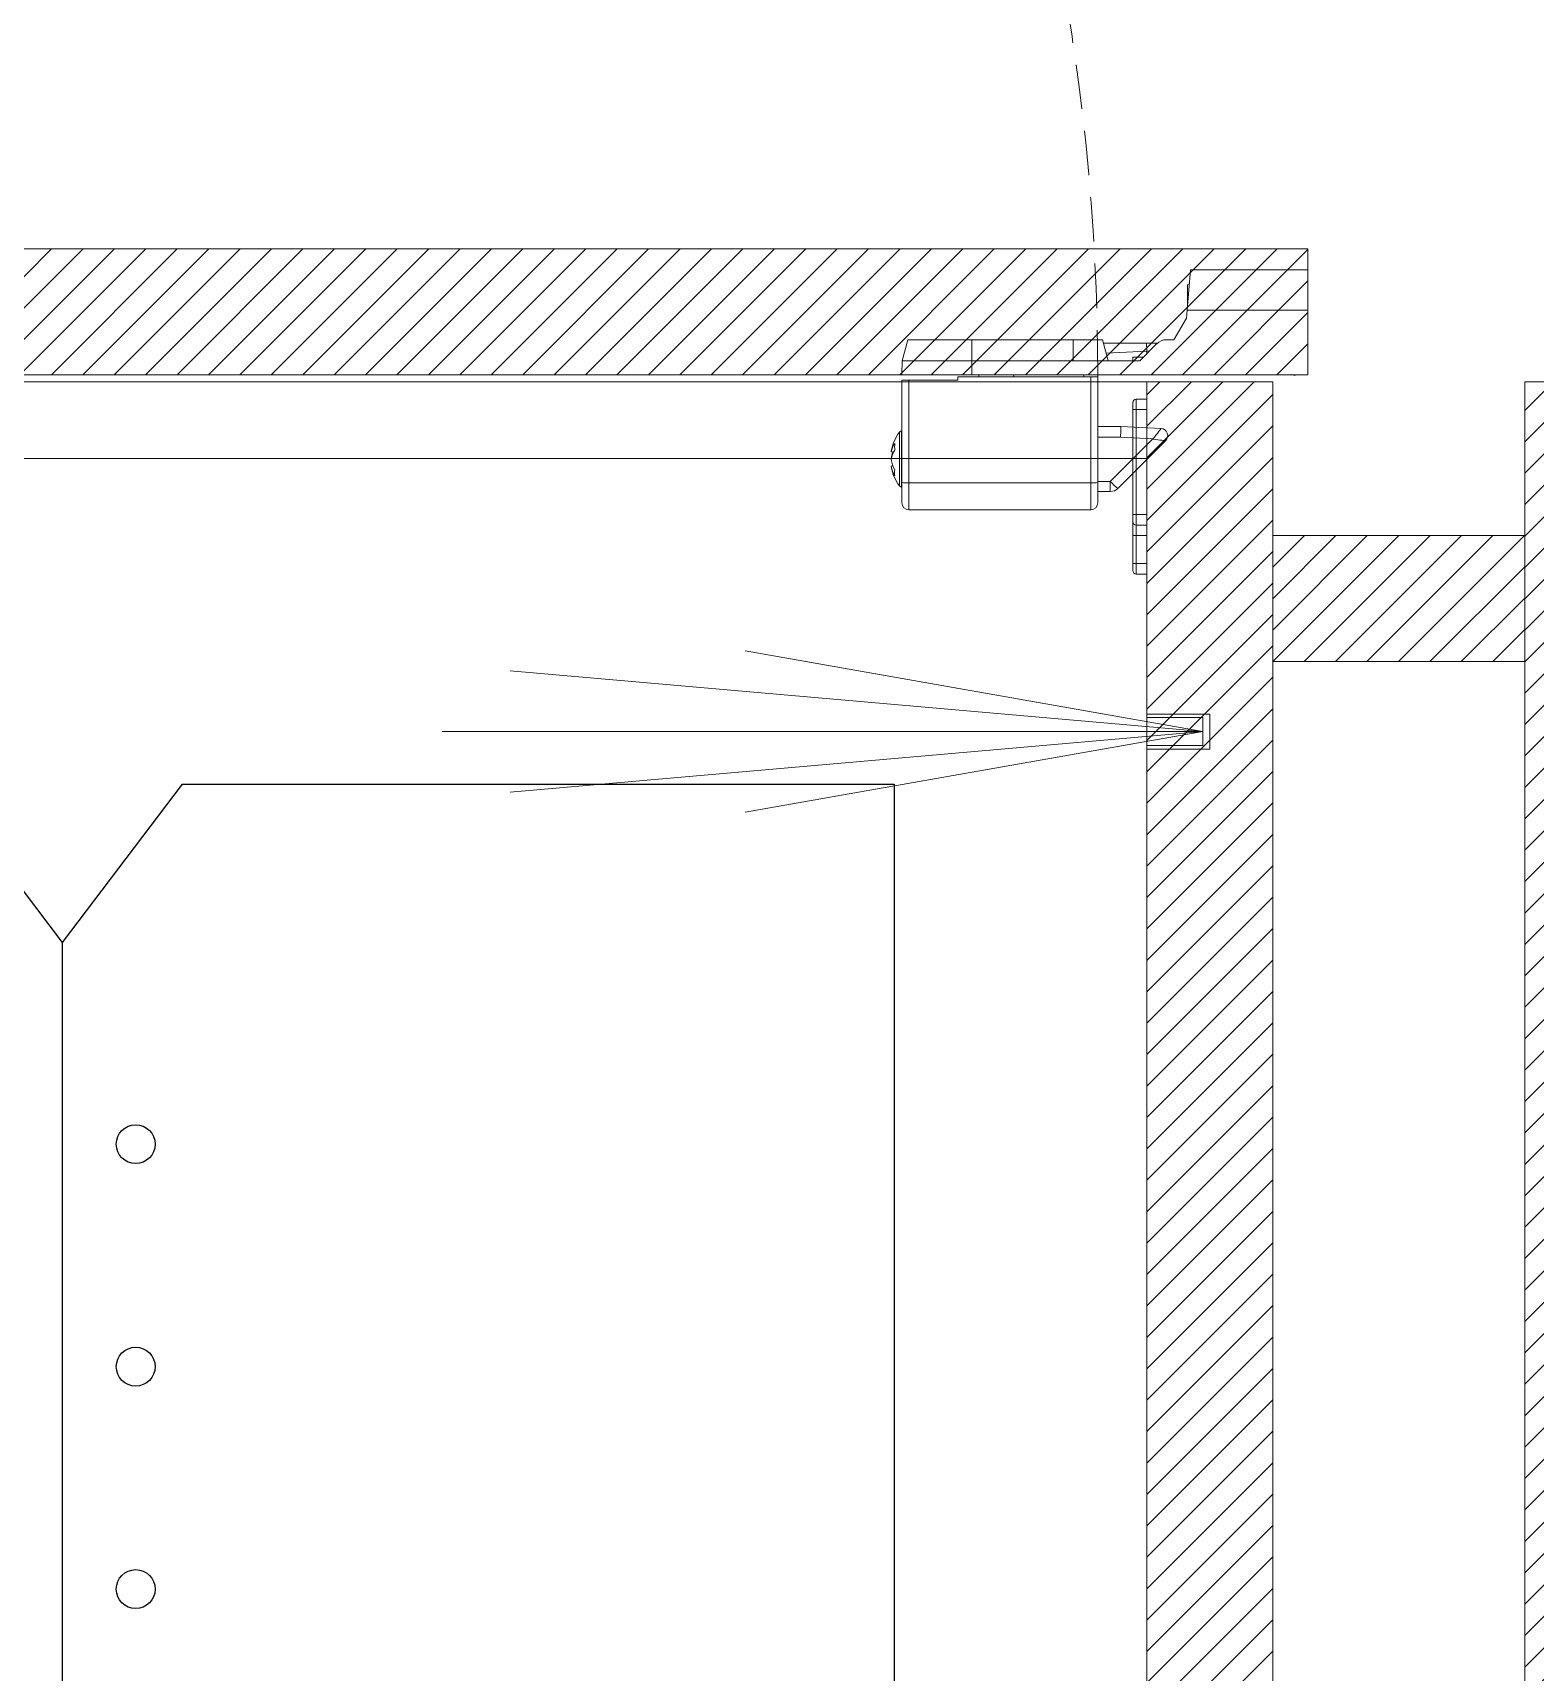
# Model space of a CAD drawing. Header units: millimetres. Extents: x 126 to 12547, y 1644 to 26714.
# Drawn here: x 9951.7 to 10166.4, y 2041.4 to 2275.7 of the extents above; entities that cross this region are included whole.
import ezdxf

# ---------------------------------------------------------------- set-up
doc = ezdxf.new("R2010")
doc.units = ezdxf.units.MM
doc.linetypes.add('NASCOSTA', pattern=[9.525, 6.35, -3.175])
for name, color, linetype, lineweight in [('F_ARREDI', 7, 'Continuous', 5), ('F_FERRAMENTA', 253, 'Continuous', 5), ('F_MULTI laminato OPACO', 1, 'Continuous', 5), ('F_Proiezioni', 253, 'NASCOSTA', 9), ('F_STRIP-LED', 2, 'Continuous', 5)]:
    doc.layers.add(name, color=color, linetype=linetype, lineweight=lineweight)
doc.layers.add('VESTIARIO - clothing', color=185, linetype='Continuous')

# ---------------------------------------------------------------- blocks, each defined once
blk = doc.blocks.new('ARMADIO_camera master_sol.C_pianta')
at = {"layer": 'F_MULTI laminato OPACO', "transparency": 33554508}
h = blk.add_hatch(dxfattribs=at)
h.set_pattern_fill('ANSI31', color=256)
h.set_pattern_definition([(45, (1998, 0), (-2.24506403, 2.24506403), [])])
h.paths.add_polyline_path([(719854.42, 531638.1), (719836.42, 531638.1), (719836.42, 531056.1), (719854.42, 531056.1)])
h = blk.add_hatch(dxfattribs=at)
h.set_pattern_fill('ANSI31', color=256)
h.set_pattern_definition([(45, (2382, -6e-09), (-2.24506403, 2.24506403), [])])
h.paths.add_polyline_path([(719908.42, 531638.1), (719890.42, 531638.1), (719890.42, 531056.1), (719908.42, 531056.1)])
h = blk.add_hatch(dxfattribs=at)
h.set_pattern_fill('ANSI31', color=256)
h.paths.add_polyline_path([(719890.42, 531078.1), (719890.42, 531096.1), (719854.42, 531096.1), (719854.42, 531078.1)])
h = blk.add_hatch(dxfattribs=at)
h.set_pattern_fill('ANSI31', color=6)
h.paths.add_polyline_path([(720235.42, 531037.1), (720235.42, 531055.1), (719885.42, 531055.1), (719885.42, 531037.1)])
at = {"layer": 'F_FERRAMENTA'}
for p, q in [((719908.42, 531083.6), (719909.92, 531083.6)), ((719908.42, 531082.1), (719908.42, 531083.6)), ((719909.92, 531082.1), (719908.42, 531082.1)), ((719908.42, 531082.1), (719908.42, 531078.1)), ((719909.92, 531082.1), (719909.92, 531083.6)), ((719909.92, 531078.1), (719909.92, 531082.1)), ((719910.42, 531082.1), (719909.92, 531082.1)), ((719910.42, 531083.1), (719910.42, 531082.1)), ((719910.42, 531082.1), (719910.42, 531078.1)), ((719908.42, 531078.1), (719909.92, 531078.1)), ((719908.42, 531076.6), (719908.42, 531078.1)), ((719908.42, 531076.6), (719909.92, 531076.6)), ((719908.42, 531075.1), (719908.42, 531076.6)), ((719909.92, 531076.6), (719909.92, 531078.1)), ((719910.42, 531078.1), (719909.92, 531078.1)), ((719909.92, 531075.1), (719909.92, 531076.6)), ((719910.42, 531078.1), (719910.42, 531076.1)), ((719909.92, 531075.1), (719908.42, 531075.1)), ((719908.42, 531075.1), (719908.42, 531060.1)), ((719909.92, 531060.1), (719909.92, 531075.1)), ((719910.42, 531075.1), (719909.92, 531075.1)), ((719910.42, 531076.1), (719910.42, 531075.1)), ((719910.42, 531075.1), (719910.42, 531060.1)), ((719916.42, 531074.4), (719916.42, 531070.57)), ((719916.42, 531074.4), (719942.42, 531074.4)), ((719942.42, 531070.57), (719942.42, 531074.4)), ((719915.42, 531070.53), (719915.42, 531073.4)), ((719943.42, 531073.4), (719943.42, 531070.53)), ((719905.72, 531064.5), (719912.57, 531071.36)), ((719913.63, 531070.35), (719907.57, 531064.29)), ((719913.63, 531070.35), (719913.63, 531071.8)), ((719913.63, 531071.8), (719915.42, 531071.8)), ((719915.42, 531070.35), (719913.63, 531070.35)), ((719915.42, 531055.4), (719915.42, 531070.53)), ((719916.42, 531070.57), (719916.42, 531055.4)), ((719942.42, 531070.57), (719916.42, 531070.57)), ((719942.42, 531055.9), (719942.42, 531070.57)), ((719943.47, 531071.15), (719943.42, 531071.15)), ((719943.42, 531070.53), (719943.42, 531055.9)), ((719943.47, 531071.15), (719943.47, 531070.15)), ((719943.47, 531070.15), (719943.47, 531063.15)), ((719943.76, 531071), (719943.76, 531070.04)), ((719943.76, 531070.04), (719943.76, 531063.29)), ((719944.7, 531068.12), (719944.94, 531068.18)), ((719944.6, 531066.19), (719944.94, 531066.11)), ((719944.91, 531067.08), (719944.94, 531067.08)), ((719944.94, 531067.08), (719944.93, 531067.15)), ((719912.12, 531062.5), (719906.37, 531062.8)), ((719907.57, 531064.29), (719912.16, 531064.05)), ((719912.16, 531064.05), (719915.42, 531064.05)), ((719943.42, 531063.15), (719943.47, 531063.15)), ((719915.42, 531062.5), (719912.12, 531062.5)), ((719908.42, 531060.1), (719909.92, 531060.1)), ((719908.42, 531058.6), (719908.42, 531060.1)), ((719909.92, 531058.6), (719908.42, 531058.6)), ((719909.92, 531058.6), (719909.92, 531060.1)), ((719910.42, 531060.1), (719909.92, 531060.1)), ((719910.42, 531060.1), (719910.42, 531059.1)), ((719935.42, 531055.4), (719935.42, 531055.9)), ((719942.42, 531055.9), (719935.42, 531055.9)), ((719943.42, 531055.9), (719942.42, 531055.9)), ((719885.42, 531055.1), (719887.17, 531055.19)), ((719885.42, 531055.1), (719933.42, 531055.1)), ((719885.42, 531055.1), (719885.42, 531045.89)), ((719916.42, 531055.4), (719915.42, 531055.4)), ((719915.42, 531055.1), (719915.42, 531055.4)), ((719916.42, 531055.4), (719935.42, 531055.4)), ((719917.42, 531055.4), (719917.42, 531055.1)), ((719927.42, 531055.4), (719927.42, 531055.1)), ((719932.42, 531055.1), (719932.42, 531055.4)), ((719933.42, 531055.1), (719933.42, 531053.1)), ((719933.42, 531055.1), (719943.42, 531055.1)), ((719943.42, 531055.1), (719943.35, 531053.1)), ((719909.42, 531053.1), (719907.01, 531050.68)), ((719908.42, 531051.73), (719908.04, 531051.71)), ((719908.39, 531052.06), (719908.42, 531051.73)), ((719908.42, 531051.73), (719914.21, 531052.04)), ((719908.42, 531051.73), (719908.44, 531050.6)), ((719908.92, 531052.6), (719910.41, 531052.6)), ((719909.42, 531053.1), (719918.92, 531053.1)), ((719910.41, 531053.1), (719910.41, 531052.6)), ((719914.73, 531050.1), (719913.92, 531053.1)), ((719918.92, 531053.1), (719933.42, 531053.1)), ((719918.92, 531050.1), (719918.92, 531053.1)), ((719933.42, 531053.1), (719943.35, 531053.1)), ((719933.42, 531050.1), (719933.42, 531053.1)), ((719942.55, 531050.1), (719943.35, 531053.1)), ((719902.75, 531047.01), (719904.54, 531050.1)), ((719905.59, 531050.1), (719904.54, 531050.1)), ((719908.44, 531050.6), (719906.92, 531050.6)), ((719908.44, 531050.6), (719914.59, 531050.6)), ((719914.73, 531050.1), (719918.92, 531050.1)), ((719918.92, 531050.1), (719933.42, 531050.1)), ((719933.42, 531050.1), (719942.55, 531050.1)), ((719902.75, 531047.01), (719902.66, 531045.89)), ((719885.42, 531045.89), (719902.66, 531045.89)), ((719885.42, 531040.1), (719885.42, 531045.89)), ((719902.66, 531045.89), (719902.15, 531040.1)), ((719902.62, 531042.45), (719902.62, 531045.5)), ((719902.15, 531040.1), (719885.42, 531040.1))]:
    blk.add_line(p, q, dxfattribs=at)
for centre, radius, start, end in [((719909.92, 531083.1), 0.5, 0, 90), ((719909.92, 531076.1), 0.5, 0, 90), ((719916.42, 531073.4), 1, 90, 180), ((719942.42, 531073.4), 1, 0, 90), ((719913.63, 531070.3), 1.5, 90, 135), ((719903.96, 531061.19), 13.33, 43.4606, 49.7397), ((719916.17, 531064.81), 5.77, 87.5213, 97.474), ((719942.67, 531064.81), 5.77, 82.526, 92.4787), ((719943.47, 531070.79), 0.36, 36.3584, 90), ((719938.52, 531067.15), 6.5, 9.826, 36.3584), ((719941.39, 531067.64), 3.59, 8.7209, 32.3082), ((719941.65, 531069.13), 2.81, 351.2697, 8.7303), ((719940.53, 531066.53), 4.46, 8.804, 29.1786), ((719941.26, 531067.87), 3.74, 327.8829, 349.8782), ((719938.52, 531067.15), 6.5, 323.6416, 350.174), ((719942.14, 531066.61), 2.85, 323.5262, 349.9156), ((719940.84, 531065.4), 3.61, 352.3056, 7.6944), ((719940.75, 531067.71), 4.24, 338.7037, 351.4823), ((719906.42, 531063.8), 1, 135, 267), ((719906.43, 531063.8), 1, 135.2041, 266.8433), ((719943.47, 531063.51), 0.36, 270, 323.6416), ((719909.92, 531059.1), 0.5, 270, 0), ((719887.24, 531053.89), 1.3, 68.1276, 93), ((719905.59, 531052.1), 2, 270, 315), ((719902.27, 531042.45), 0.35, 278.5759, 0)]:
    blk.add_arc(centre, radius, start, end, dxfattribs=at)
for centre, major_axis, ratio, start_param, end_param in [((719907.57, 531064.24), (-1.85, 0.27), 0.03046, 4.716764, 6.260381), ((719907.57, 531064.24), (1.2, 1.44), 0.019707, 1.54715, 3.090766), ((719906.9, 531064.27), (0.53, 1.47), 0.001231, 3.076393, 3.141962), ((719912.16, 531064), (0.04, 1.5), 0.001006, 1.53238, 3.141593)]:
    blk.add_ellipse(centre, major_axis=major_axis, ratio=ratio, start_param=start_param, end_param=end_param, dxfattribs=at)
at = {"layer": 'F_MULTI laminato OPACO'}
for points in [[(719836.42, 531636.1), (719854.42, 531636.1), (719854.42, 531056.1), (719836.42, 531056.1)], [(719890.42, 531636.1), (719908.42, 531636.1), (719908.42, 531056.1), (719890.42, 531056.1)], [(720220.42, 531636.1), (719908.42, 531636.1), (719908.42, 531056.1), (720220.42, 531056.1)], [(720220.42, 531615.1), (719908.42, 531615.1), (719908.42, 531067.1), (720220.42, 531067.1)], [(720220.42, 531615.1), (719908.42, 531615.1), (719908.42, 531067.1), (720220.42, 531067.1)], [(719899.42, 531108.6), (719899.42, 531103.6), (719908.42, 531103.6), (719908.42, 531108.6)], [(719890.42, 531078.1), (719890.42, 531096.1), (719854.42, 531096.1), (719854.42, 531078.1)]]:
    blk.add_lwpolyline(points, close=True, dxfattribs=at)
at = {"layer": 'F_MULTI laminato OPACO', "color": 6}
blk.add_lwpolyline([(720235.42, 531037.1), (720235.42, 531055.1), (719885.42, 531055.1), (719885.42, 531037.1)], close=True, dxfattribs=at)
at = {"layer": 'F_Proiezioni'}
blk.add_lwpolyline([(720235.42, 531055.1), (720235.42, 530735.1, -0.41363), (719915.42, 531055.1)], format="xyb", dxfattribs=at)
at = {"layer": 'F_STRIP-LED'}
for q in [(719965.83, 531117.63), (719999.41, 531114.76), (720009.1, 531106.1), (719999.41, 531097.44), (719965.83, 531094.56)]:
    blk.add_line((719900.42, 531106.1), q, dxfattribs=at)
blk.add_lwpolyline([(719900.42, 531108.1), (719900.42, 531104.1), (719908.42, 531104.1), (719908.42, 531108.1)], close=True, dxfattribs=at)
at = {"layer": 'VESTIARIO - clothing', "color": 3}
for p, q in [((719944.51, 531113.61), (719944.51, 531322.49)), ((720063.39, 531136.27), (720063.39, 531246.86)), ((720046.25, 531113.61), (720063.39, 531136.27)), ((720080.52, 531113.61), (720063.39, 531136.27)), ((720046.25, 531113.61), (719944.51, 531113.61))]:
    blk.add_line(p, q, dxfattribs=at)
for centre in [(720052.89, 531228.67), (720052.89, 531196.87), (720052.89, 531165.08)]:
    blk.add_circle(centre, 2.78, dxfattribs=at)

msp = doc.modelspace()

# ---------------------------------------------------------------- block references
at = {"layer": 'F_ARREDI', "color": 2, "lineweight": 5, "rotation": 180}
msp.add_blockref('ARMADIO_camera master_sol.C_pianta', (730019.29, 533281.93), dxfattribs=at)

doc.saveas('drawing.dxf')
